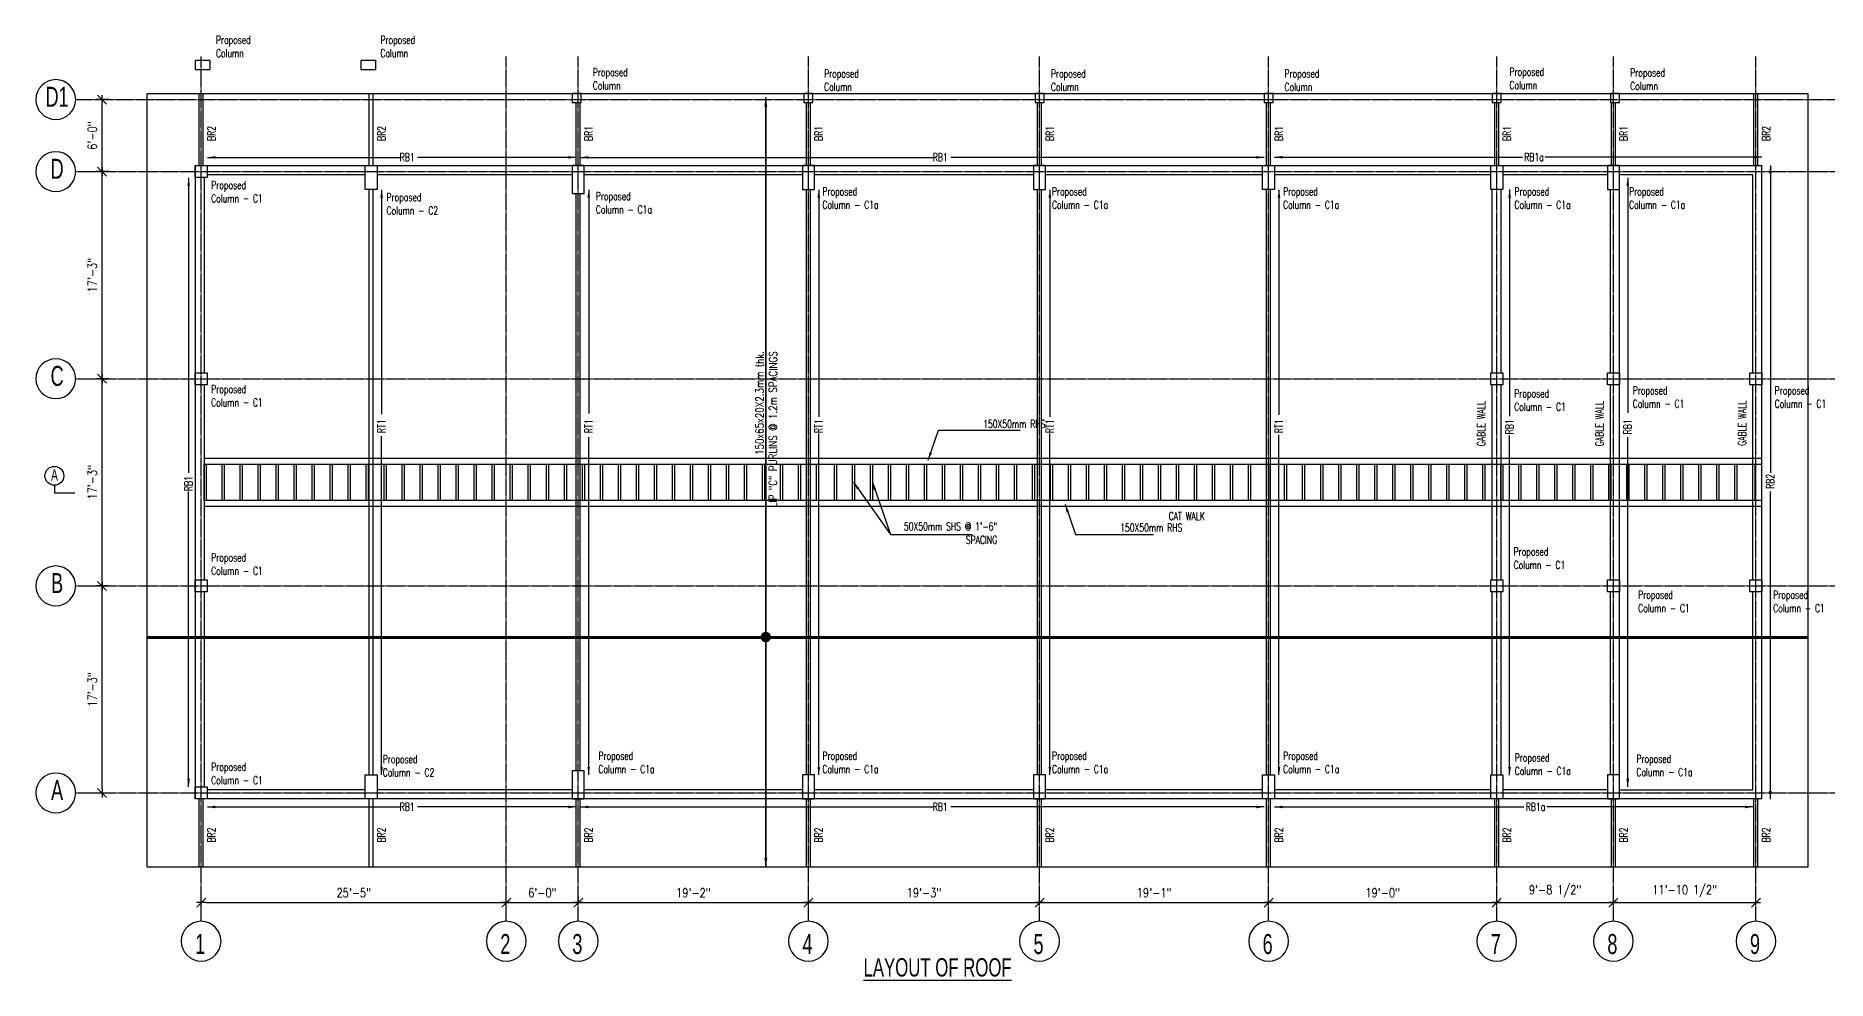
# Model space of a CAD drawing. Extents: x -95606 to 113309, y -42160 to -940.
# Drawn here: x -33171 to -31381, y -21962 to -21018 of the extents above; entities that cross this region are included whole.
import ezdxf
from ezdxf.enums import TextEntityAlignment as Align

# ---------------------------------------------------------------- set-up
doc = ezdxf.new("R2010")
doc.units = 0
doc.header["$LTSCALE"] = 0.02
doc.header["$MEASUREMENT"] = 0
doc.header["$PDMODE"] = 3
doc.header["$PDSIZE"] = -2
doc.linetypes.add('CENTER', pattern=[50.8, 31.75, -6.35, 6.35, -6.35])
doc.layers.get('0').update_dxf_attribs({"linetype": 'CONTINUOUS'})
doc.layers.get('DEFPOINTS').update_dxf_attribs({"linetype": 'CONTINUOUS'})
for name, color, linetype in [('A-2TEXT', 4, 'CONTINUOUS'), ('BEAM TEX1', 3, 'CONTINUOUS'), ('COL1', 5, 'CONTINUOUS'), ('COLUMN TEXT', 2, 'CONTINUOUS'), ('DIM', 7, 'CONTINUOUS'), ('dimentions', 8, 'CONTINUOUS'), ('EXLINE', 33, 'CONTINUOUS'), ('GRID', 8, 'CENTER'), ('S-SLB', 3, 'CONTINUOUS'), ('TEXT-1', 2, 'CONTINUOUS'), ('TEXT-2', 3, 'CONTINUOUS')]:
    doc.layers.add(name, color=color, linetype=linetype)
doc.layers.add('COL HATCH', color=253, linetype='CONTINUOUS', lineweight=5)
doc.layers.add('GRID NAME', color=31, linetype='CONTINUOUS', lineweight=30)
doc.styles.add('ROMANS', font='romans.shx', dxfattribs={"width": 0.8})
doc.styles.add('STYLE2', font='arial.ttf', dxfattribs={"width": 0.8})
doc.styles.add('style5', font='romans.shx', dxfattribs={"width": 0.7, "height": 8})
doc.styles.add('style6', font='romans.shx', dxfattribs={"height": 8})
doc.styles.add('style9', font='romans.shx', dxfattribs={"width": 0.8, "height": 4})
doc.styles.add('yy', font='romans.shx', dxfattribs={"width": 0.8, "height": 7.5})
doc.dimstyles.new('TEXT-18', dxfattribs={"dimtxt": 8, "dimasz": 9, "dimexe": 6, "dimexo": 6, "dimgap": 3.125, "dimtad": 1, "dimdec": 1, "dimrnd": 0.5, "dimzin": 1, "dimdsep": 46, "dimlunit": 4, "dimtxsty": 'style6', "dimblk": 'OBLIQUE', "dimcen": 72.09, "dimclrd": 1, "dimclre": 1, "dimclrt": 4, "dimadec": 0, "dimazin": 0, "dimtfac": 1, "dimtdec": 1, "dimtofl": 0, "dimtmove": 0, "dimatfit": 3, "dimfxl": 1, "dimfrac": 2, "dimtolj": 1, "dimtzin": 0, "dimlwd": -1, "dimarcsym": 0})
doc.dimstyles.new('TK96', dxfattribs={"dimscale": 96, "dimtxt": 0.09375, "dimasz": 0.046875, "dimexe": 0.0625, "dimexo": 0.015625, "dimgap": 0.046875, "dimtad": 1, "dimzin": 11, "dimdsep": 46, "dimlunit": 4, "dimtxsty": 'ROMANS', "dimblk1": 'TK1', "dimblk2": 'TK1', "dimsah": 1, "dimcen": 0.09375, "dimclrd": 1, "dimclre": 1, "dimclrt": 2, "dimadec": 0, "dimazin": 0, "dimtfac": 1, "dimtofl": 0, "dimtmove": 0, "dimatfit": 3, "dimldrblk": 'TK1', "dimfxl": 1, "dimfrac": 2, "dimtolj": 1, "dimtzin": 9, "dimarcsym": 0})

# ---------------------------------------------------------------- blocks, each defined once
blk = doc.blocks.new('GRID')
at = {"color": 1, "linetype": 'Continuous'}
blk.add_circle((0, 0), 19.9, dxfattribs=at)
at = {"layer": 'A-2TEXT', "linetype": 'Continuous', "style": 'STYLE2', "width": 0.65}
blk.add_attdef('A', text='', height=19.9, rotation=359.9735, dxfattribs=at).set_placement((-1, -7.1), align=Align.CENTER)
blk = doc.blocks.new('TK1')
at = {"color": 4, "linetype": 'Continuous'}
blk.add_line((-1, -1), (1, 1), dxfattribs=at)
at = {"color": 1, "linetype": 'ByBlock'}
blk.add_line((-1, 0), (1, 0), dxfattribs=at)
blk = doc.blocks.new('*D887')
at = {"layer": 'DEFPOINTS', "color": 0, "lineweight": -2, "transparency": 16777216}
for p in [(-33105.1, -21568), (-33097.1, -21568), (-33097.1, -21775)]:
    blk.add_point(p, dxfattribs=at)
at = {"layer": 'dimentions', "color": 1, "linetype": 'Continuous', "lineweight": -2, "transparency": 16777216}
for p, q in [((-33098.6, -21568), (-33111.1, -21568)), ((-33105.1, -21770.5), (-33105.1, -21572.5)), ((-33098.6, -21775), (-33111.1, -21775))]:
    blk.add_line(p, q, dxfattribs=at)
at = {"layer": 'dimentions', "color": 1, "lineweight": -2, "transparency": 16777216, "xscale": 4.5, "yscale": 4.5, "zscale": 4.5}
for p, rotation in [((-33105.1, -21568), 90), ((-33105.1, -21775), 270)]:
    blk.add_blockref('TK1', p, dxfattribs=dict(at, rotation=rotation))
at = {"layer": 'dimentions', "color": 2, "transparency": 16777216, "insert": (-33114.9, -21671.5), "char_height": 9, "attachment_point": 5, "rotation": 90, "style": 'ROMANS'}
blk.add_mtext('\\A1;17\'-3"', dxfattribs=at)
blk = doc.blocks.new('*D876')
at = {"layer": 'DEFPOINTS', "color": 0, "lineweight": -2, "transparency": 16777216}
for p in [(-33105.1, -21361), (-33097.1, -21361), (-33097.1, -21568)]:
    blk.add_point(p, dxfattribs=at)
at = {"layer": 'dimentions', "color": 1, "linetype": 'Continuous', "lineweight": -2, "transparency": 16777216}
for p, q in [((-33098.6, -21361), (-33111.1, -21361)), ((-33105.1, -21563.5), (-33105.1, -21365.5)), ((-33098.6, -21568), (-33111.1, -21568))]:
    blk.add_line(p, q, dxfattribs=at)
at = {"layer": 'dimentions', "color": 1, "lineweight": -2, "transparency": 16777216, "xscale": 4.5, "yscale": 4.5, "zscale": 4.5}
for p, rotation in [((-33105.1, -21361), 90), ((-33105.1, -21568), 270)]:
    blk.add_blockref('TK1', p, dxfattribs=dict(at, rotation=rotation))
at = {"layer": 'dimentions', "color": 2, "transparency": 16777216, "insert": (-33114.9, -21464.5), "char_height": 9, "attachment_point": 5, "rotation": 90, "style": 'ROMANS'}
blk.add_mtext('\\A1;17\'-3"', dxfattribs=at)
blk = doc.blocks.new('*D877')
at = {"layer": 'DEFPOINTS', "color": 0, "lineweight": -2, "transparency": 16777216}
for p in [(-33105.1, -21154), (-33097.1, -21154), (-33097.1, -21361)]:
    blk.add_point(p, dxfattribs=at)
at = {"layer": 'dimentions', "color": 1, "linetype": 'Continuous', "lineweight": -2, "transparency": 16777216}
for p, q in [((-33098.6, -21154), (-33111.1, -21154)), ((-33105.1, -21356.5), (-33105.1, -21158.5)), ((-33098.6, -21361), (-33111.1, -21361))]:
    blk.add_line(p, q, dxfattribs=at)
at = {"layer": 'dimentions', "color": 1, "lineweight": -2, "transparency": 16777216, "xscale": 4.5, "yscale": 4.5, "zscale": 4.5}
for p, rotation in [((-33105.1, -21154), 90), ((-33105.1, -21361), 270)]:
    blk.add_blockref('TK1', p, dxfattribs=dict(at, rotation=rotation))
at = {"layer": 'dimentions', "color": 2, "transparency": 16777216, "insert": (-33114.9, -21257.5), "char_height": 9, "attachment_point": 5, "rotation": 90, "style": 'ROMANS'}
blk.add_mtext('\\A1;17\'-3"', dxfattribs=at)
blk = doc.blocks.new('*D878')
at = {"layer": 'DEFPOINTS', "color": 0, "lineweight": -2, "transparency": 16777216}
for p in [(-33105.1, -21082), (-33097.1, -21082), (-33097.1, -21154)]:
    blk.add_point(p, dxfattribs=at)
at = {"layer": 'dimentions', "color": 1, "linetype": 'Continuous', "lineweight": -2, "transparency": 16777216}
for p, q in [((-33098.6, -21082), (-33111.1, -21082)), ((-33105.1, -21149.5), (-33105.1, -21086.5)), ((-33098.6, -21154), (-33111.1, -21154))]:
    blk.add_line(p, q, dxfattribs=at)
at = {"layer": 'dimentions', "color": 1, "lineweight": -2, "transparency": 16777216, "xscale": 4.5, "yscale": 4.5, "zscale": 4.5}
for p, rotation in [((-33105.1, -21082), 90), ((-33105.1, -21154), 270)]:
    blk.add_blockref('TK1', p, dxfattribs=dict(at, rotation=rotation))
at = {"layer": 'dimentions', "color": 2, "transparency": 16777216, "insert": (-33114.9, -21118), "char_height": 9, "attachment_point": 5, "rotation": 90, "style": 'ROMANS'}
blk.add_mtext('\\A1;6\'-0"', dxfattribs=at)
blk = doc.blocks.new('*D879')
at = {"layer": 'DEFPOINTS', "color": 0, "lineweight": -2, "transparency": 16777216}
for p in [(-33006.1, -21892.5), (-32701.1, -21884.5), (-32701.1, -21892.5)]:
    blk.add_point(p, dxfattribs=at)
at = {"layer": 'dimentions', "color": 1, "linetype": 'Continuous', "lineweight": -2, "transparency": 16777216}
for p, q in [((-33006.1, -21891), (-33006.1, -21878.5)), ((-32701.1, -21891), (-32701.1, -21878.5)), ((-33001.6, -21884.5), (-32705.6, -21884.5))]:
    blk.add_line(p, q, dxfattribs=at)
at = {"layer": 'dimentions', "color": 1, "lineweight": -2, "transparency": 16777216, "xscale": 4.5, "yscale": 4.5, "zscale": 4.5, "rotation": 180}
blk.add_blockref('TK1', (-33006.1, -21884.5), dxfattribs=at)
at = {"layer": 'dimentions', "color": 1, "lineweight": -2, "transparency": 16777216, "xscale": 4.5, "yscale": 4.5, "zscale": 4.5}
blk.add_blockref('TK1', (-32701.1, -21884.5), dxfattribs=at)
at = {"layer": 'dimentions', "color": 2, "transparency": 16777216, "insert": (-32853.6, -21874.7), "char_height": 9, "attachment_point": 5, "style": 'ROMANS'}
blk.add_mtext('\\A1;25\'-5"', dxfattribs=at)
blk = doc.blocks.new('*D880')
at = {"layer": 'DEFPOINTS', "color": 0, "lineweight": -2, "transparency": 16777216}
for p in [(-32701.1, -21892.5), (-32629.1, -21884.5), (-32629.1, -21884.5)]:
    blk.add_point(p, dxfattribs=at)
at = {"layer": 'dimentions', "color": 1, "linetype": 'Continuous', "lineweight": -2, "transparency": 16777216}
for p, q in [((-32701.1, -21891), (-32701.1, -21878.5)), ((-32629.1, -21883), (-32629.1, -21878.5)), ((-32696.6, -21884.5), (-32633.6, -21884.5))]:
    blk.add_line(p, q, dxfattribs=at)
at = {"layer": 'dimentions', "color": 1, "lineweight": -2, "transparency": 16777216, "xscale": 4.5, "yscale": 4.5, "zscale": 4.5, "rotation": 180}
blk.add_blockref('TK1', (-32701.1, -21884.5), dxfattribs=at)
at = {"layer": 'dimentions', "color": 1, "lineweight": -2, "transparency": 16777216, "xscale": 4.5, "yscale": 4.5, "zscale": 4.5}
blk.add_blockref('TK1', (-32629.1, -21884.5), dxfattribs=at)
at = {"layer": 'dimentions', "color": 2, "transparency": 16777216, "insert": (-32665.1, -21874.7), "char_height": 9, "attachment_point": 5, "style": 'ROMANS'}
blk.add_mtext('\\A1;6\'-0"', dxfattribs=at)
blk = doc.blocks.new('*D881')
at = {"layer": 'DEFPOINTS', "color": 0, "lineweight": -2, "transparency": 16777216}
for p in [(-32629.1, -21884.5), (-32399.1, -21884.5), (-32399.1, -21884.5)]:
    blk.add_point(p, dxfattribs=at)
at = {"layer": 'dimentions', "color": 1, "linetype": 'Continuous', "lineweight": -2, "transparency": 16777216}
for p, q in [((-32629.1, -21883), (-32629.1, -21878.5)), ((-32399.1, -21883), (-32399.1, -21878.5)), ((-32624.6, -21884.5), (-32403.6, -21884.5))]:
    blk.add_line(p, q, dxfattribs=at)
at = {"layer": 'dimentions', "color": 1, "lineweight": -2, "transparency": 16777216, "xscale": 4.5, "yscale": 4.5, "zscale": 4.5, "rotation": 180}
blk.add_blockref('TK1', (-32629.1, -21884.5), dxfattribs=at)
at = {"layer": 'dimentions', "color": 1, "lineweight": -2, "transparency": 16777216, "xscale": 4.5, "yscale": 4.5, "zscale": 4.5}
blk.add_blockref('TK1', (-32399.1, -21884.5), dxfattribs=at)
at = {"layer": 'dimentions', "color": 2, "transparency": 16777216, "insert": (-32514.1, -21874.7), "char_height": 9, "attachment_point": 5, "style": 'ROMANS'}
blk.add_mtext('\\A1;19\'-2"', dxfattribs=at)
blk = doc.blocks.new('*D882')
at = {"layer": 'DEFPOINTS', "color": 0, "lineweight": -2, "transparency": 16777216}
for p in [(-32399.1, -21884.5), (-32168.1, -21884.5), (-32168.1, -21884.5)]:
    blk.add_point(p, dxfattribs=at)
at = {"layer": 'dimentions', "color": 1, "linetype": 'Continuous', "lineweight": -2, "transparency": 16777216}
for p, q in [((-32399.1, -21883), (-32399.1, -21878.5)), ((-32168.1, -21883), (-32168.1, -21878.5)), ((-32394.6, -21884.5), (-32172.6, -21884.5))]:
    blk.add_line(p, q, dxfattribs=at)
at = {"layer": 'dimentions', "color": 1, "lineweight": -2, "transparency": 16777216, "xscale": 4.5, "yscale": 4.5, "zscale": 4.5, "rotation": 180}
blk.add_blockref('TK1', (-32399.1, -21884.5), dxfattribs=at)
at = {"layer": 'dimentions', "color": 1, "lineweight": -2, "transparency": 16777216, "xscale": 4.5, "yscale": 4.5, "zscale": 4.5}
blk.add_blockref('TK1', (-32168.1, -21884.5), dxfattribs=at)
at = {"layer": 'dimentions', "color": 2, "transparency": 16777216, "insert": (-32283.6, -21874.7), "char_height": 9, "attachment_point": 5, "style": 'ROMANS'}
blk.add_mtext('\\A1;19\'-3"', dxfattribs=at)
blk = doc.blocks.new('*D883')
at = {"layer": 'DEFPOINTS', "color": 0, "lineweight": -2, "transparency": 16777216}
for p in [(-32168.1, -21884.5), (-31939.1, -21884.5), (-31939.1, -21884.5)]:
    blk.add_point(p, dxfattribs=at)
at = {"layer": 'dimentions', "color": 1, "linetype": 'Continuous', "lineweight": -2, "transparency": 16777216}
for p, q in [((-32168.1, -21883), (-32168.1, -21878.5)), ((-31939.1, -21883), (-31939.1, -21878.5)), ((-32163.6, -21884.5), (-31943.6, -21884.5))]:
    blk.add_line(p, q, dxfattribs=at)
at = {"layer": 'dimentions', "color": 1, "lineweight": -2, "transparency": 16777216, "xscale": 4.5, "yscale": 4.5, "zscale": 4.5, "rotation": 180}
blk.add_blockref('TK1', (-32168.1, -21884.5), dxfattribs=at)
at = {"layer": 'dimentions', "color": 1, "lineweight": -2, "transparency": 16777216, "xscale": 4.5, "yscale": 4.5, "zscale": 4.5}
blk.add_blockref('TK1', (-31939.1, -21884.5), dxfattribs=at)
at = {"layer": 'dimentions', "color": 2, "transparency": 16777216, "insert": (-32053.6, -21874.7), "char_height": 9, "attachment_point": 5, "style": 'ROMANS'}
blk.add_mtext('\\A1;19\'-1"', dxfattribs=at)
blk = doc.blocks.new('*D884')
at = {"layer": 'DEFPOINTS', "color": 0, "lineweight": -2, "transparency": 16777216}
for p in [(-31939.1, -21884.5), (-31711.1, -21884.5), (-31711.1, -21884.5)]:
    blk.add_point(p, dxfattribs=at)
at = {"layer": 'dimentions', "color": 1, "linetype": 'Continuous', "lineweight": -2, "transparency": 16777216}
for p, q in [((-31939.1, -21883), (-31939.1, -21878.5)), ((-31711.1, -21883), (-31711.1, -21878.5)), ((-31934.6, -21884.5), (-31715.6, -21884.5))]:
    blk.add_line(p, q, dxfattribs=at)
at = {"layer": 'dimentions', "color": 1, "lineweight": -2, "transparency": 16777216, "xscale": 4.5, "yscale": 4.5, "zscale": 4.5, "rotation": 180}
blk.add_blockref('TK1', (-31939.1, -21884.5), dxfattribs=at)
at = {"layer": 'dimentions', "color": 1, "lineweight": -2, "transparency": 16777216, "xscale": 4.5, "yscale": 4.5, "zscale": 4.5}
blk.add_blockref('TK1', (-31711.1, -21884.5), dxfattribs=at)
at = {"layer": 'dimentions', "color": 2, "transparency": 16777216, "insert": (-31825.1, -21874.7), "char_height": 9, "attachment_point": 5, "style": 'ROMANS'}
blk.add_mtext('\\A1;19\'-0"', dxfattribs=at)
blk = doc.blocks.new('*D885')
at = {"layer": 'DEFPOINTS', "color": 0, "lineweight": -2, "transparency": 16777216}
for p in [(-31711.1, -21884.5), (-31594.5, -21884.5), (-31594.5, -21884.5)]:
    blk.add_point(p, dxfattribs=at)
at = {"layer": 'dimentions', "color": 1, "linetype": 'Continuous', "lineweight": -2, "transparency": 16777216}
for p, q in [((-31711.1, -21883), (-31711.1, -21878.5)), ((-31594.5, -21883), (-31594.5, -21878.5)), ((-31706.6, -21884.5), (-31599, -21884.5))]:
    blk.add_line(p, q, dxfattribs=at)
at = {"layer": 'dimentions', "color": 1, "lineweight": -2, "transparency": 16777216, "xscale": 4.5, "yscale": 4.5, "zscale": 4.5, "rotation": 180}
blk.add_blockref('TK1', (-31711.1, -21884.5), dxfattribs=at)
at = {"layer": 'dimentions', "color": 1, "lineweight": -2, "transparency": 16777216, "xscale": 4.5, "yscale": 4.5, "zscale": 4.5}
blk.add_blockref('TK1', (-31594.5, -21884.5), dxfattribs=at)
at = {"layer": 'dimentions', "color": 2, "transparency": 16777216, "insert": (-31652.8, -21873.2), "char_height": 9, "attachment_point": 5, "style": 'ROMANS'}
blk.add_mtext('\\A1;9\'-8 1/2"', dxfattribs=at)
blk = doc.blocks.new('*D886')
at = {"layer": 'DEFPOINTS', "color": 0, "lineweight": -2, "transparency": 16777216}
for p in [(-31594.5, -21884.5), (-31452, -21884.5), (-31452, -21884.5)]:
    blk.add_point(p, dxfattribs=at)
at = {"layer": 'dimentions', "color": 1, "linetype": 'Continuous', "lineweight": -2, "transparency": 16777216}
for p, q in [((-31594.5, -21883), (-31594.5, -21878.5)), ((-31452, -21883), (-31452, -21878.5)), ((-31590, -21884.5), (-31456.5, -21884.5))]:
    blk.add_line(p, q, dxfattribs=at)
at = {"layer": 'dimentions', "color": 1, "lineweight": -2, "transparency": 16777216, "xscale": 4.5, "yscale": 4.5, "zscale": 4.5, "rotation": 180}
blk.add_blockref('TK1', (-31594.5, -21884.5), dxfattribs=at)
at = {"layer": 'dimentions', "color": 1, "lineweight": -2, "transparency": 16777216, "xscale": 4.5, "yscale": 4.5, "zscale": 4.5}
blk.add_blockref('TK1', (-31452, -21884.5), dxfattribs=at)
at = {"layer": 'dimentions', "color": 2, "transparency": 16777216, "insert": (-31523.3, -21873.2), "char_height": 9, "attachment_point": 5, "style": 'ROMANS'}
blk.add_mtext('\\A1;11\'-10 1/2"', dxfattribs=at)
blk = doc.blocks.new('_Oblique')
at = {"color": 0, "linetype": 'ByBlock', "lineweight": -2}
blk.add_line((-0.5, -0.5), (0.5, 0.5), dxfattribs=at)
blk = doc.blocks.new('*U1177')
at = {"layer": 'COL HATCH', "lineweight": -2}
blk.add_lwpolyline([(0, 0), (2, 0), (2, -36), (0, -36)], close=True, dxfattribs=at)
blk = doc.blocks.new('*U1178')
at = {"layer": 'EXLINE', "color": 0, "linetype": 'ByBlock', "lineweight": -2, "transparency": 16777216}
for p in [(-33003.1, -21446.5), (-32985.1, -21446.5), (-32967.1, -21446.5), (-32949.1, -21446.5), (-32931.1, -21446.5), (-32913.1, -21446.5), (-32895.1, -21446.5), (-32877.1, -21446.5), (-32859.1, -21446.5), (-32841.1, -21446.5), (-32823.1, -21446.5), (-32805.1, -21446.5), (-32787.1, -21446.5), (-32769.1, -21446.5), (-32751.1, -21446.5), (-32733.1, -21446.5), (-32715.1, -21446.5), (-32697.1, -21446.5), (-32679.1, -21446.5), (-32661.1, -21446.5), (-32643.1, -21446.5), (-32625.1, -21446.5), (-32607.1, -21446.5), (-32589.1, -21446.5), (-32571.1, -21446.5), (-32553.1, -21446.5), (-32535.1, -21446.5), (-32517.1, -21446.5), (-32499.1, -21446.5), (-32481.1, -21446.5), (-32463.1, -21446.5), (-32445.1, -21446.5), (-32427.1, -21446.5), (-32409.1, -21446.5), (-32391.1, -21446.5), (-32373.1, -21446.5), (-32355.1, -21446.5), (-32337.1, -21446.5), (-32319.1, -21446.5), (-32301.1, -21446.5), (-32283.1, -21446.5), (-32265.1, -21446.5), (-32247.1, -21446.5), (-32229.1, -21446.5), (-32211.1, -21446.5), (-32193.1, -21446.5), (-32175.1, -21446.5), (-32157.1, -21446.5), (-32139.1, -21446.5), (-32121.1, -21446.5), (-32103.1, -21446.5), (-32085.1, -21446.5), (-32067.1, -21446.5), (-32049.1, -21446.5), (-32031.1, -21446.5), (-32013.1, -21446.5), (-31995.1, -21446.5), (-31977.1, -21446.5), (-31959.1, -21446.5), (-31941.1, -21446.5), (-31923.1, -21446.5), (-31905.1, -21446.5), (-31887.1, -21446.5), (-31869.1, -21446.5), (-31851.1, -21446.5), (-31833.1, -21446.5), (-31815.1, -21446.5), (-31797.1, -21446.5), (-31779.1, -21446.5), (-31761.1, -21446.5), (-31743.1, -21446.5), (-31725.1, -21446.5), (-31707.1, -21446.5), (-31689.1, -21446.5), (-31671.1, -21446.5), (-31653.1, -21446.5), (-31635.1, -21446.5), (-31617.1, -21446.5), (-31599.1, -21446.5), (-31581.1, -21446.5), (-31563.1, -21446.5), (-31545.1, -21446.5), (-31527.1, -21446.5), (-31509.1, -21446.5), (-31491.1, -21446.5), (-31473.1, -21446.5), (-31455.1, -21446.5)]:
    blk.add_blockref('*U1177', p, dxfattribs=at)

msp = doc.modelspace()

# ---------------------------------------------------------------- linework, layer by layer
at = {"layer": 'BEAM TEX1', "color": 4, "const_width": 3}
msp.add_lwpolyline([(-31400.146, -21619.463), (-33060.146, -21619.463)], dxfattribs=at)
at = {"layer": 'COL1'}
for points in [[(-32997.146, -21051.958), (-32997.146, -21042.958), (-33012.146, -21042.958), (-33012.146, -21051.958)], [(-32831.646, -21051.958), (-32831.646, -21042.958), (-32846.646, -21042.958), (-32846.646, -21051.958)], [(-32635.146, -21084.958), (-32626.146, -21084.958), (-32626.146, -21075.958), (-32635.146, -21075.958)], [(-32403.646, -21084.958), (-32394.646, -21084.958), (-32394.646, -21075.958), (-32403.646, -21075.958)], [(-32172.646, -21084.958), (-32163.646, -21084.958), (-32163.646, -21075.958), (-32172.646, -21075.958)], [(-31943.646, -21084.958), (-31934.646, -21084.958), (-31934.646, -21075.958), (-31943.646, -21075.958)], [(-31715.646, -21084.958), (-31706.646, -21084.958), (-31706.646, -21075.958), (-31715.646, -21075.958)], [(-31597.543, -21084.958), (-31588.543, -21084.958), (-31588.543, -21075.958), (-31597.543, -21075.958)], [(-33012.146, -21147.958), (-33000.146, -21147.958), (-33000.146, -21159.958), (-33012.146, -21159.958)], [(-32842.146, -21147.958), (-32830.146, -21147.958), (-32830.146, -21171.958), (-32842.146, -21171.958)], [(-31945.146, -21147.958), (-31933.146, -21147.958), (-31933.146, -21171.958), (-31945.146, -21171.958)], [(-31717.146, -21147.958), (-31705.146, -21147.958), (-31705.146, -21171.958), (-31717.146, -21171.958)], [(-33012.146, -21354.958), (-33000.146, -21354.958), (-33000.146, -21366.958), (-33012.146, -21366.958)], [(-31717.146, -21354.958), (-31705.146, -21354.958), (-31705.146, -21366.958), (-31717.146, -21366.958)], [(-31600.543, -21354.958), (-31588.543, -21354.958), (-31588.543, -21366.958), (-31600.543, -21366.958)], [(-31457.993, -21354.958), (-31445.993, -21354.958), (-31445.993, -21366.958), (-31457.993, -21366.958)], [(-33012.146, -21561.958), (-33000.146, -21561.958), (-33000.146, -21573.958), (-33012.146, -21573.958)], [(-31717.146, -21561.958), (-31705.146, -21561.958), (-31705.146, -21573.958), (-31717.146, -21573.958)], [(-31600.543, -21561.958), (-31588.543, -21561.958), (-31588.543, -21573.958), (-31600.543, -21573.958)], [(-31457.993, -21561.958), (-31445.993, -21561.958), (-31445.993, -21573.958), (-31457.993, -21573.958)], [(-33012.146, -21768.958), (-33000.146, -21768.958), (-33000.146, -21780.958), (-33012.146, -21780.958)], [(-32842.146, -21756.958), (-32830.146, -21756.958), (-32830.146, -21780.958), (-32842.146, -21780.958)], [(-31945.146, -21756.958), (-31933.146, -21756.958), (-31933.146, -21780.958), (-31945.146, -21780.958)], [(-31717.146, -21756.958), (-31705.146, -21756.958), (-31705.146, -21780.958), (-31717.146, -21780.958)]]:
    msp.add_lwpolyline(points, close=True, dxfattribs=at)
for points in [[(-32635.146, -21147.958), (-32635.146, -21175.958), (-32623.146, -21175.958), (-32623.146, -21147.958), (-32635.146, -21147.958)], [(-32405.146, -21147.958), (-32405.146, -21171.958), (-32393.146, -21171.958), (-32393.146, -21147.958), (-32405.146, -21147.958)], [(-32174.146, -21147.958), (-32174.146, -21171.958), (-32162.146, -21171.958), (-32162.146, -21147.958), (-32174.146, -21147.958)], [(-31600.543, -21147.958), (-31600.543, -21171.958), (-31588.543, -21171.958), (-31588.543, -21147.958), (-31600.543, -21147.958)], [(-32635.146, -21752.958), (-32635.146, -21780.958), (-32623.146, -21780.958), (-32623.146, -21752.958), (-32635.146, -21752.958)], [(-32405.146, -21756.958), (-32405.146, -21780.958), (-32393.146, -21780.958), (-32393.146, -21756.958), (-32405.146, -21756.958)], [(-32174.146, -21756.958), (-32174.146, -21780.958), (-32162.146, -21780.958), (-32162.146, -21756.958), (-32174.146, -21756.958)], [(-31600.543, -21756.958), (-31600.543, -21780.958), (-31588.543, -21780.958), (-31588.543, -21756.958), (-31600.543, -21756.958)]]:
    msp.add_lwpolyline(points, dxfattribs=at)
at = {"layer": 'dimentions', "color": 4}
for p, q in [((-33152.874, -21467.37), (-33152.874, -21474.982)), ((-33152.874, -21474.982), (-33132.403, -21474.982))]:
    msp.add_line(p, q, dxfattribs=at)
msp.add_circle((-33152.874, -21457.947), 9.422, dxfattribs=at)
at = {"layer": 'EXLINE', "lineweight": -2}
for p, q in [((-33012.146, -21147.958), (-33012.146, -21780.958)), ((-33012.146, -21147.958), (-31445.993, -21147.958)), ((-33003.146, -21159.958), (-33003.146, -21354.958)), ((-33000.146, -21156.958), (-32842.146, -21156.958)), ((-32830.146, -21156.958), (-32635.146, -21156.958)), ((-32623.146, -21156.958), (-32405.146, -21156.958)), ((-32393.146, -21156.958), (-32174.146, -21156.958)), ((-32162.146, -21156.958), (-31945.146, -21156.958)), ((-31933.146, -21156.958), (-31717.146, -21156.958)), ((-31705.146, -21156.958), (-31600.543, -21156.958)), ((-31588.543, -21156.958), (-31454.993, -21156.958)), ((-31588.543, -21768.958), (-31588.543, -21159.958)), ((-31454.993, -21354.958), (-31454.993, -21156.958)), ((-31445.993, -21780.958), (-31445.993, -21147.958)), ((-31715.646, -21354.958), (-31715.646, -21171.958)), ((-31706.646, -21354.958), (-31706.646, -21171.958)), ((-31597.543, -21354.958), (-31597.543, -21171.958)), ((-33003.146, -21366.958), (-33003.146, -21561.958)), ((-31715.646, -21561.958), (-31715.646, -21366.958)), ((-31706.646, -21561.958), (-31706.646, -21366.958)), ((-31597.543, -21561.958), (-31597.543, -21366.958)), ((-31454.993, -21561.958), (-31454.993, -21366.958)), ((-33003.146, -21440.458), (-31445.993, -21440.458)), ((-33003.146, -21446.458), (-31445.993, -21446.458)), ((-33003.146, -21482.458), (-31445.993, -21482.458)), ((-33003.146, -21488.458), (-31445.993, -21488.458)), ((-33003.146, -21573.958), (-33003.146, -21768.958)), ((-31715.646, -21756.958), (-31715.646, -21573.958)), ((-31706.646, -21756.958), (-31706.646, -21573.958)), ((-31597.543, -21756.958), (-31597.543, -21573.958)), ((-31454.993, -21771.958), (-31454.993, -21573.958)), ((-32842.146, -21771.958), (-33000.146, -21771.958)), ((-32635.146, -21771.958), (-32830.146, -21771.958)), ((-32405.146, -21771.958), (-32623.146, -21771.958)), ((-32174.146, -21771.958), (-32393.146, -21771.958)), ((-31945.146, -21771.958), (-32162.146, -21771.958)), ((-31717.146, -21771.958), (-31933.146, -21771.958)), ((-31600.543, -21771.958), (-31705.146, -21771.958)), ((-31588.543, -21771.958), (-31454.993, -21771.958)), ((-31445.993, -21780.958), (-33012.146, -21780.958))]:
    msp.add_line(p, q, dxfattribs=at)
msp.add_lwpolyline([(-33060.146, -21075.958), (-31400.146, -21075.958), (-31400.146, -21848.958), (-33060.146, -21848.958)], close=True, dxfattribs=at)
at = {"layer": 'GRID'}
for p, q in [((-33006.146, -21903.145), (-33006.146, -21039.001)), ((-32701.146, -21903.145), (-32701.146, -21039.001)), ((-32629.146, -21903.145), (-32629.146, -21039.001)), ((-32399.146, -21903.145), (-32399.146, -21039.001)), ((-32168.146, -21903.145), (-32168.146, -21039.001)), ((-31939.146, -21903.145), (-31939.146, -21039.001)), ((-31711.146, -21903.145), (-31711.146, -21039.001)), ((-31594.543, -21903.145), (-31594.543, -21039.001)), ((-31451.993, -21903.145), (-31451.993, -21039.001)), ((-33131.502, -21081.958), (-31342.425, -21081.958)), ((-33132.237, -21153.958), (-31342.425, -21153.958)), ((-33132.237, -21360.958), (-31342.425, -21360.958)), ((-33132.237, -21567.958), (-31342.425, -21567.958)), ((-33132.237, -21774.958), (-31342.425, -21774.958))]:
    msp.add_line(p, q, dxfattribs=at)
at = {"layer": 'GRID NAME', "ltscale": 10, "const_width": 5.184}
msp.add_lwpolyline([(-32441.729, -21621.757, 1), (-32441.729, -21616.573, 1)], format="xyb", close=True, dxfattribs=at)
at = {"layer": 'S-SLB'}
for p, q in [((-33008.146, -21147.958), (-33008.146, -21075.958)), ((-33004.146, -21147.958), (-33004.146, -21075.958)), ((-32838.146, -21147.958), (-32838.146, -21075.958)), ((-32834.146, -21147.958), (-32834.146, -21075.958)), ((-32631.146, -21147.958), (-32631.146, -21084.958)), ((-32627.146, -21147.958), (-32627.146, -21084.958)), ((-32401.146, -21147.958), (-32401.146, -21084.958)), ((-32397.146, -21147.958), (-32397.146, -21084.958)), ((-32170.146, -21147.958), (-32170.146, -21084.958)), ((-32166.146, -21147.958), (-32166.146, -21084.958)), ((-31941.146, -21147.958), (-31941.146, -21084.958)), ((-31937.146, -21147.958), (-31937.146, -21084.958)), ((-31713.146, -21147.958), (-31713.146, -21084.958)), ((-31709.146, -21147.958), (-31709.146, -21084.958)), ((-31596.543, -21147.958), (-31596.543, -21084.958)), ((-31592.543, -21147.958), (-31592.543, -21084.958)), ((-31453.993, -21147.958), (-31453.993, -21075.958)), ((-31449.993, -21147.958), (-31449.993, -21075.958)), ((-32838.146, -21756.958), (-32838.146, -21171.958)), ((-32834.146, -21756.958), (-32834.146, -21171.958)), ((-32631.146, -21752.958), (-32631.146, -21175.958)), ((-32627.146, -21752.958), (-32627.146, -21175.958)), ((-32401.146, -21756.958), (-32401.146, -21171.958)), ((-32397.146, -21756.958), (-32397.146, -21171.958)), ((-32170.146, -21756.958), (-32170.146, -21171.958)), ((-32166.146, -21756.958), (-32166.146, -21171.958)), ((-31941.146, -21756.958), (-31941.146, -21171.958)), ((-31937.146, -21756.958), (-31937.146, -21171.958)), ((-33008.146, -21848.958), (-33008.146, -21780.958)), ((-33004.146, -21848.958), (-33004.146, -21780.958)), ((-32838.146, -21848.958), (-32838.146, -21780.958)), ((-32834.146, -21848.958), (-32834.146, -21780.958)), ((-32631.146, -21848.958), (-32631.146, -21780.958)), ((-32627.146, -21848.958), (-32627.146, -21780.958)), ((-32401.146, -21848.958), (-32401.146, -21780.958)), ((-32397.146, -21848.958), (-32397.146, -21780.958)), ((-32170.146, -21848.958), (-32170.146, -21780.958)), ((-32166.146, -21848.958), (-32166.146, -21780.958)), ((-31941.146, -21848.958), (-31941.146, -21780.958)), ((-31937.146, -21848.958), (-31937.146, -21780.958)), ((-31713.146, -21848.958), (-31713.146, -21780.958)), ((-31709.146, -21848.958), (-31709.146, -21780.958)), ((-31596.543, -21848.958), (-31596.543, -21780.958)), ((-31592.543, -21848.958), (-31592.543, -21780.958)), ((-31453.993, -21848.958), (-31453.993, -21780.958)), ((-31449.993, -21848.958), (-31449.993, -21780.958))]:
    msp.add_line(p, q, dxfattribs=at)

# ---------------------------------------------------------------- block references
at = {"layer": 'EXLINE', "lineweight": -2}
msp.add_blockref('*U1178', (0, 0), dxfattribs=at)
at = {"layer": 'GRID'}
ref = msp.add_blockref('GRID', (-33151.447, -21081.958), dxfattribs=dict(at, xscale=-1))
ref.add_attrib('A', 'D1', dxfattribs={"layer": 'A-2TEXT', "linetype": 'Continuous', "height": 19.9446, "rotation": 0.026452, "style": 'STYLE2', "width": 0.65}).set_placement((-33150.133, -21089.105), align=Align.CENTER)
ref = msp.add_blockref('GRID', (-33151.447, -21153.958), dxfattribs=dict(at, xscale=-1))
ref.add_attrib('A', 'D', dxfattribs={"layer": 'A-2TEXT', "linetype": 'Continuous', "height": 19.945, "rotation": 0.026452, "style": 'STYLE2', "width": 0.65}).set_placement((-33150.133, -21161.105), align=Align.CENTER)
ref = msp.add_blockref('GRID', (-33151.447, -21360.958), dxfattribs=dict(at, xscale=-1))
ref.add_attrib('A', 'C', dxfattribs={"layer": 'A-2TEXT', "linetype": 'Continuous', "height": 19.945, "rotation": 0.026452, "style": 'STYLE2', "width": 0.65}).set_placement((-33150.133, -21368.105), align=Align.CENTER)
ref = msp.add_blockref('GRID', (-33151.447, -21567.958), dxfattribs=dict(at, xscale=-1))
ref.add_attrib('A', 'B', dxfattribs={"layer": 'A-2TEXT', "linetype": 'Continuous', "height": 19.945, "rotation": 0.026452, "style": 'STYLE2', "width": 0.65}).set_placement((-33150.133, -21575.105), align=Align.CENTER)
ref = msp.add_blockref('GRID', (-33151.447, -21774.958), dxfattribs=dict(at, xscale=-1))
ref.add_attrib('A', 'A', dxfattribs={"layer": 'A-2TEXT', "linetype": 'Continuous', "height": 19.945, "rotation": 0.026452, "style": 'STYLE2', "width": 0.65}).set_placement((-33150.133, -21782.105), align=Align.CENTER)
ref = msp.add_blockref('GRID', (-33006.146, -21923.09), dxfattribs=dict(at, xscale=-1, rotation=180))
ref.add_attrib('A', '1', dxfattribs={"layer": 'A-2TEXT', "linetype": 'Continuous', "height": 19.945, "rotation": 0.026452, "style": 'STYLE2', "width": 0.65}).set_placement((-33007.115, -21935.886), align=Align.CENTER)
ref = msp.add_blockref('GRID', (-32701.146, -21923.09), dxfattribs=dict(at, xscale=-1, rotation=180))
ref.add_attrib('A', '2', dxfattribs={"layer": 'A-2TEXT', "linetype": 'Continuous', "height": 19.945, "rotation": 0.026452, "style": 'STYLE2', "width": 0.65}).set_placement((-32702.115, -21935.886), align=Align.CENTER)
ref = msp.add_blockref('GRID', (-32629.146, -21923.09), dxfattribs=dict(at, xscale=-1, rotation=180))
ref.add_attrib('A', '3', dxfattribs={"layer": 'A-2TEXT', "linetype": 'Continuous', "height": 19.945, "rotation": 0.026452, "style": 'STYLE2', "width": 0.65}).set_placement((-32630.115, -21935.886), align=Align.CENTER)
ref = msp.add_blockref('GRID', (-32399.146, -21923.09), dxfattribs=dict(at, xscale=-1, rotation=180))
ref.add_attrib('A', '4', dxfattribs={"layer": 'A-2TEXT', "linetype": 'Continuous', "height": 19.945, "rotation": 0.026452, "style": 'STYLE2', "width": 0.65}).set_placement((-32400.115, -21935.886), align=Align.CENTER)
ref = msp.add_blockref('GRID', (-32168.146, -21923.09), dxfattribs=dict(at, xscale=-1, rotation=180))
ref.add_attrib('A', '5', dxfattribs={"layer": 'A-2TEXT', "linetype": 'Continuous', "height": 19.945, "rotation": 0.026452, "style": 'STYLE2', "width": 0.65}).set_placement((-32169.115, -21935.886), align=Align.CENTER)
ref = msp.add_blockref('GRID', (-31939.146, -21923.09), dxfattribs=dict(at, xscale=-1, rotation=180))
ref.add_attrib('A', '6', dxfattribs={"layer": 'A-2TEXT', "linetype": 'Continuous', "height": 19.945, "rotation": 0.026452, "style": 'STYLE2', "width": 0.65}).set_placement((-31940.115, -21935.886), align=Align.CENTER)
ref = msp.add_blockref('GRID', (-31711.146, -21923.09), dxfattribs=dict(at, xscale=-1, rotation=180))
ref.add_attrib('A', '7', dxfattribs={"layer": 'A-2TEXT', "linetype": 'Continuous', "height": 19.945, "rotation": 0.026452, "style": 'STYLE2', "width": 0.65}).set_placement((-31712.115, -21935.886), align=Align.CENTER)
ref = msp.add_blockref('GRID', (-31594.543, -21923.09), dxfattribs=dict(at, xscale=-1, rotation=180))
ref.add_attrib('A', '8', dxfattribs={"layer": 'A-2TEXT', "linetype": 'Continuous', "height": 19.945, "rotation": 0.026452, "style": 'STYLE2', "width": 0.65}).set_placement((-31595.511, -21935.886), align=Align.CENTER)
ref = msp.add_blockref('GRID', (-31451.993, -21923.09), dxfattribs=dict(at, xscale=-1, rotation=180))
ref.add_attrib('A', '9', dxfattribs={"layer": 'A-2TEXT', "linetype": 'Continuous', "height": 19.945, "rotation": 0.026452, "style": 'STYLE2', "width": 0.65}).set_placement((-31452.961, -21935.886), align=Align.CENTER)

# ---------------------------------------------------------------- texts
at = {"layer": 'BEAM TEX1', "insert": (-32441.18, -21333.51), "char_height": 8, "attachment_point": 6, "rotation": 89.946828, "style": 'yy'}
msp.add_mtext('150x65x20X2.3mm thk.\\PLIP "C" PURLINS @ 1.2m SPACINGS ', dxfattribs=at)
at = {"layer": 'COLUMN TEXT', "color": 4, "char_height": 8, "attachment_point": 1, "style": 'style5'}
for s, insert, width in [('Proposed Column', (-32991.346, -21018.265), 15.38371), ('Proposed Column', (-32826.966, -21018.265), 15.38371), ('Proposed Column', (-32614.638, -21050.66), 15.38371), ('Proposed Column', (-32383.481, -21052.004), 15.38371), ('Proposed Column', (-32156.717, -21051.993), 15.38371), ('Proposed Column', (-31923.269, -21051.974), 15.38371), ('Proposed Column', (-31698.414, -21050.155), 15.38371), ('Proposed Column', (-31577.718, -21051.055), 15.38371), ('Proposed Column - C1', (-32996.089, -21163.348), 60.31503), ('Proposed Column - C2', (-32820.845, -21175.524), 60.31503), ('Proposed \\PColumn - C1a', (-32611.644, -21174.427), 81.88033), ('Proposed \\PColumn - C1a', (-32385.146, -21169.789), 81.88033), ('Proposed \\PColumn - C1a', (-32155.681, -21169.789), 81.88033), ('Proposed \\PColumn - C1a', (-31924.678, -21169.789), 81.88033), ('Proposed \\PColumn - C1a', (-31693.4, -21169.789), 81.88033), ('Proposed \\PColumn - C1a', (-31578.822, -21169.789), 81.88033), ('Proposed Column - C1', (-32996.089, -21367.291), 60.31503), ('Proposed Column - C1', (-31693.644, -21371.677), 60.31503), ('Proposed Column - C1', (-31575.141, -21368.625), 60.31503), ('Proposed Column - C1', (-31433.299, -21368.625), 60.31503), ('Proposed Column - C1', (-32996.089, -21535.615), 60.31503), ('Proposed Column - C1', (-31694.244, -21529.764), 60.31503), ('Proposed Column - C1', (-31569.765, -21572.902), 60.31503), ('Proposed Column - C1', (-31434.793, -21572.902), 60.31503), ('Proposed Column - C2', (-32824.65, -21737.126), 60.31503), ('Proposed \\PColumn - C1a', (-32609.053, -21733.745), 81.88033), ('Proposed \\PColumn - C1a', (-32385.146, -21733.745), 81.88033), ('Proposed \\PColumn - C1a', (-32155.626, -21733.745), 81.88033), ('Proposed \\PColumn - C1a', (-31924.623, -21733.745), 81.88033), ('Proposed \\PColumn - C1a', (-31693.143, -21735.638), 81.88033), ('Proposed \\PColumn - C1a', (-31571.502, -21736.755), 81.88033), ('Proposed Column - C1', (-32996.089, -21744.936), 60.31503)]:
    msp.add_mtext(s, dxfattribs=dict(at, insert=insert, width=width))
at = {"layer": 'dimentions', "color": 4, "insert": (-33152.754, -21457.136), "char_height": 11.21657, "width": 292.17453, "attachment_point": 5, "style": 'style9'}
msp.add_mtext('{\\fSwis721 Cn BT|b0|i0|c0|p34;A}', dxfattribs=at)
at = {"layer": 'TEXT-1', "insert": (-32344.038, -21940.1), "char_height": 18.28711, "width": 436.36172, "attachment_point": 1, "style": 'ROMANS'}
msp.add_mtext('{\\fSwis721 Cn BT|b0|i0|c0|p34;\\LLAYOUT OF ROOF}', dxfattribs=at)
at = {"layer": 'TEXT-2', "char_height": 8, "attachment_point": 3, "rotation": 90, "style": 'style5'}
for s, insert, width in [('\\A1;BR2', (-32999.91, -21108.479), 22.39817), ('\\A1;BR2', (-32829.91, -21108.479), 22.39817), ('\\A1;BR1', (-32622.91, -21108.479), 22.39817), ('\\A1;BR1', (-32392.91, -21108.479), 22.39817), ('\\A1;BR1', (-32161.91, -21108.479), 22.39817), ('\\A1;BR1', (-31932.91, -21108.479), 22.39817), ('\\A1;BR1', (-31704.91, -21108.479), 22.39817), ('\\A1;BR1', (-31588.307, -21108.479), 22.39817), ('\\A1;BR2', (-31445.757, -21108.479), 22.39817), ('\\A1;GABLE WALL', (-31730.598, -21383.309), 88.85637), ('\\A1;GABLE WALL', (-31612.494, -21383.309), 88.85637), ('\\A1;GABLE WALL', (-31469.945, -21382.926), 88.85637), ('\\A1;RT1', (-32829.91, -21401.624), 22.39817), ('\\A1;RT1', (-32622.91, -21401.624), 22.39817), ('\\A1;RT1', (-32392.91, -21401.624), 22.39817), ('\\A1;RT1', (-32161.91, -21401.624), 22.39817), ('\\A1;RT1', (-31932.91, -21401.624), 22.39817), ('\\A1;RB1', (-31702.41, -21401.624), 22.39817), ('\\A1;RB1', (-31584.307, -21401.624), 22.39817), ('\\A1;RB1', (-33022.803, -21458.294), 22.39817), ('\\A1;RB2', (-31441.757, -21456.198), 22.39817), ('\\A1;BR2', (-32999.91, -21809.479), 22.39817), ('\\A1;BR2', (-32829.91, -21809.479), 22.39817), ('\\A1;BR2', (-32622.91, -21809.479), 22.39817), ('\\A1;BR2', (-32392.91, -21809.479), 22.39817), ('\\A1;BR2', (-32161.91, -21809.479), 22.39817), ('\\A1;BR2', (-31932.91, -21809.479), 22.39817), ('\\A1;BR2', (-31704.91, -21809.479), 22.39817), ('\\A1;BR2', (-31588.307, -21809.479), 22.39817), ('\\A1;BR2', (-31445.757, -21809.479), 22.39817)]:
    msp.add_mtext(s, dxfattribs=dict(at, insert=insert, width=width))
at = {"layer": 'TEXT-2', "char_height": 8, "attachment_point": 3, "style": 'style5'}
for s, insert, width in [('\\A1;RB1', (-32792.808, -21135.587), 22.39817), ('\\A1;RB1', (-32259.934, -21135.587), 22.39817), ('\\A1;RB1a', (-31664.137, -21135.386), 22.39817), ('\\A1;CAT WALK', (-32002.791, -21494.187), 88.85637), ('\\A1;RB1', (-32792.808, -21784.807), 22.39817), ('\\A1;RB1', (-32259.934, -21784.807), 22.39817), ('\\A1;RB1a', (-31662.567, -21784.807), 22.39817)]:
    msp.add_mtext(s, dxfattribs=dict(at, insert=insert, width=width))
at = {"layer": 'TEXT-2', "char_height": 8, "style": 'style5'}
for s, insert, attachment_point in [('150X50mm RHS', (-32162.32, -21410.179), 9), ('50X50mm SHS @ 1\'-6" SPACING', (-32210.357, -21504.611), 3), ('150X50mm RHS', (-32025.394, -21505.774), 3)]:
    msp.add_mtext_dynamic_manual_height_columns(s, width=104.19387, gutter_width=16, heights=[0], dxfattribs=dict(at, insert=insert, attachment_point=attachment_point))

# ---------------------------------------------------------------- dimensions: what is measured, and where the dimension line sits
at = {"layer": 'dimentions'}
for base, p1, p2, picture, middle in [((-33105.076, -21081.958), (-33097.141, -21153.958), (-33097.141, -21081.958), '*D878', (-33114.933, -21117.958)), ((-33105.076, -21153.958), (-33097.141, -21360.958), (-33097.141, -21153.958), '*D877', (-33114.933, -21257.458)), ((-33105.076, -21360.958), (-33097.141, -21567.958), (-33097.141, -21360.958), '*D876', (-33114.933, -21464.458)), ((-33105.076, -21567.958), (-33097.141, -21774.958), (-33097.141, -21567.958), '*D887', (-33114.933, -21671.458))]:
    dim = msp.add_linear_dim(base=base, p1=p1, p2=p2, angle=90, dimstyle='TK96', override={"dimfxl": 2}, dxfattribs=at)
    dim.commit()
    dim.dimension.update_dxf_attribs({"geometry": picture, "text_midpoint": middle})
for base, p1, p2, picture, middle in [((-31594.543, -21884.532), (-31711.146, -21884.532), (-31594.543, -21884.532), '*D885', (-31652.845, -21873.175)), ((-31451.993, -21884.532), (-31594.543, -21884.532), (-31451.993, -21884.532), '*D886', (-31523.268, -21873.175)), ((-32701.146, -21884.532), (-33006.146, -21892.532), (-32701.146, -21892.532), '*D879', (-32853.646, -21874.675)), ((-32629.146, -21884.532), (-32701.146, -21892.532), (-32629.146, -21884.532), '*D880', (-32665.146, -21874.675)), ((-32399.146, -21884.532), (-32629.146, -21884.532), (-32399.146, -21884.532), '*D881', (-32514.146, -21874.675)), ((-32168.146, -21884.532), (-32399.146, -21884.532), (-32168.146, -21884.532), '*D882', (-32283.646, -21874.675)), ((-31939.146, -21884.532), (-32168.146, -21884.532), (-31939.146, -21884.532), '*D883', (-32053.646, -21874.675)), ((-31711.146, -21884.532), (-31939.146, -21884.532), (-31711.146, -21884.532), '*D884', (-31825.146, -21874.675))]:
    dim = msp.add_linear_dim(base=base, p1=p1, p2=p2, dimstyle='TK96', override={"dimfxl": 2}, dxfattribs=at)
    dim.commit()
    dim.dimension.update_dxf_attribs({"geometry": picture, "text_midpoint": middle})

# ---------------------------------------------------------------- leaders
at = {"layer": 'DIM'}
for points, override in [([(-32441.735, -21079.958), (-32441.729, -21848.958)], {"dimtad": 0}), ([(-32441.729, -21848.958), (-32441.736, -21079.958)], {"dimtad": 0}), ([(-32999.901, -21139.735), (-32807.295, -21139.735)], {"dimasz": 8, "dimtad": 0}), ([(-32631.146, -21139.735), (-32789.766, -21139.735)], {"dimasz": 8, "dimtad": 0}), ([(-32627.146, -21139.735), (-32274.421, -21139.735)], {"dimasz": 8, "dimtad": 0}), ([(-31943.476, -21139.735), (-32256.892, -21139.735)], {"dimasz": 8, "dimtad": 0}), ([(-31933.146, -21139.535), (-31685.473, -21139.535)], {"dimasz": 8, "dimtad": 0}), ([(-31446.129, -21139.534), (-31662.589, -21139.535)], {"dimasz": 8, "dimtad": 0}), ([(-33018.655, -21160.17), (-33018.655, -21455.074)], {"dimasz": 8, "dimtad": 0}), ([(-31580.158, -21160.17), (-31580.158, -21395.097)], {"dimasz": 8, "dimtad": 0}), ([(-31437.608, -21147.811), (-31437.608, -21455.074)], {"dimasz": 8, "dimtad": 0}), ([(-32825.761, -21172.027), (-32825.761, -21396.495)], {"dimasz": 8, "dimtad": 0}), ([(-32618.761, -21172.027), (-32618.761, -21395.861)], {"dimasz": 8, "dimtad": 0}), ([(-32388.761, -21172.027), (-32388.761, -21399.064)], {"dimasz": 8, "dimtad": 0}), ([(-32157.761, -21172.027), (-32157.761, -21398.905)], {"dimasz": 8, "dimtad": 0}), ([(-31928.761, -21172.027), (-31928.761, -21396.961)], {"dimasz": 8, "dimtad": 0}), ([(-31698.261, -21171.947), (-31698.261, -21398.367)], {"dimasz": 8, "dimtad": 0}), ([(-32279.51, -21442.444), (-32269.147, -21412.421), (-32187.327, -21412.421)], {"dimasz": 8, "dimtad": 0}), ([(-32825.761, -21756.938), (-32825.761, -21418.239)], {"dimasz": 8, "dimtad": 0}), ([(-32618.761, -21756.938), (-32618.761, -21419.272)], {"dimasz": 8, "dimtad": 0}), ([(-32388.761, -21756.938), (-32388.761, -21415.709)], {"dimasz": 8, "dimtad": 0}), ([(-32157.761, -21756.938), (-32157.761, -21415.731)], {"dimasz": 8, "dimtad": 0}), ([(-31928.761, -21756.938), (-31928.761, -21416.923)], {"dimasz": 8, "dimtad": 0}), ([(-31698.261, -21757.096), (-31698.261, -21417.686)], {"dimasz": 8, "dimtad": 0}), ([(-31580.158, -21768.787), (-31580.158, -21419.335)], {"dimasz": 8, "dimtad": 0}), ([(-32354.085, -21464.458), (-32317.185, -21516.494), (-32254.304, -21516.494)], {"dimasz": 8, "dimtad": 0}), ([(-32335.146, -21464.458), (-32317.185, -21516.494), (-32235.365, -21516.494)], {"dimasz": 8, "dimtad": 0}), ([(-33018.655, -21768.787), (-33018.655, -21473.624)], {"dimasz": 8, "dimtad": 0}), ([(-32142.585, -21486.471), (-32132.222, -21516.494), (-32054.161, -21516.494)], {"dimasz": 8, "dimtad": 0}), ([(-31437.608, -21781.151), (-31437.608, -21473.624)], {"dimasz": 8, "dimtad": 0}), ([(-32999.901, -21788.956), (-32807.295, -21788.956)], {"dimasz": 8, "dimtad": 0}), ([(-32631.146, -21788.956), (-32789.766, -21788.956)], {"dimasz": 8, "dimtad": 0}), ([(-32627.146, -21788.956), (-32274.421, -21788.956)], {"dimasz": 8, "dimtad": 0}), ([(-31943.476, -21788.956), (-32256.892, -21788.956)], {"dimasz": 8, "dimtad": 0}), ([(-31933.146, -21788.956), (-31683.904, -21788.956)], {"dimasz": 8, "dimtad": 0}), ([(-31455.056, -21788.956), (-31661.019, -21788.956)], {"dimasz": 8, "dimtad": 0})]:
    msp.add_leader(points, dimstyle='TEXT-18', override=override, dxfattribs=at)

doc.saveas('drawing.dxf')
